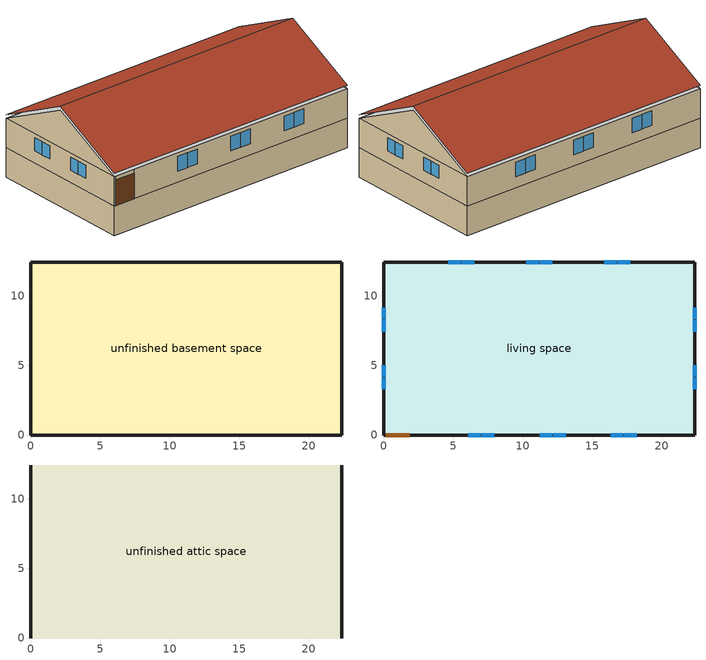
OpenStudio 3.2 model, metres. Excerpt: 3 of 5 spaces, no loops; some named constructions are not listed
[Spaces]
unfinished basement space
 floor foundation (FloorFndGrndUnfinB): 0,0 0,12.44 22.4,12.44 22.4,0 z-2.44
 wall foundation (WallFndGrndUnfinB): 0,12.44 0,0 22.4,0 22.4,12.44 0,12.44 z-2.44:0
living space
 floor to unfinished basement space (FloorUnfinBInsFin Reversed): 0,0 0,12.44 22.4,12.44 22.4,0 z0
 wall outside (WallExtInsFin): 0,12.44 0,0 0.13,0 1.92,0 22.4,0 22.4,12.44 0,12.44 z0:2.44
 window (WindowConstruction): 6.1,0 7.01,0 / 7.07,0 7.97,0 / 11.22,0 12.13,0 / 12.19,0 13.09,0 / 16.34,0 17.25,0 / 17.31,0 18.21,0 / 17.73,12.44 16.83,12.44 / 16.77,12.44 15.86,12.44 / 12.13,12.44 11.23,12.44 / 11.17,12.44 10.26,12.44 / 6.54,12.44 5.63,12.44 / 5.57,12.44 4.66,12.44 z0.93:2.13; 0,9.15 0,8.33 / 0,8.27 0,7.44 / 0,5 0,4.18 / 0,4.12 0,3.29 / 22.4,3.29 22.4,4.12 / 22.4,4.18 22.4,5 / 22.4,7.44 22.4,8.27 / 22.4,8.33 22.4,9.15 z1.03:2.13
 door (Door): 0.15,0 1.89,0 z0:2.13
unfinished attic space
 floor to living space (FloorFinInsUnfinAttic): 0,12.44 22.4,12.44 22.4,0 0,0 z2.44
 wall outside (WallExtUninsUnfin): 0,6.22,5.55 0,12.44,2.44 0,0,2.44; 22.4,6.22,5.55 22.4,0,2.44 22.4,12.44,2.44
 roof outside (RoofUnfinInsExt): 22.4,6.22,5.85 0,6.22,5.85 0,0,2.74 22.4,0,2.74; 0,6.22,5.85 22.4,6.22,5.85 22.4,12.44,2.74 0,12.44,2.74
[Material] Roughness=Rough
Name | Thickness {m} | Conductivity {W/m-K} | Density {kg/m3} | Specific Heat {J/kg-K} | Thermal Absorptance | Solar Absorptance | Visible Absorptance
Drywall 0.5 in. | 0.0127 | 0.160291 | 801 | 837.4 | 0.9 | 0.5 | 0.1
FloorUATrussandIns | 0.0889 | 0.0436674 | 50.7834 | 1165.1 | 0.9 | 0.5 | 0.9
FloorUAAdditionalCeilingIns | 0.12827 | 0.0411113 | 16.02 | 1046.75
RoofSheathing | 0.01905 | 0.115458 | 512.64 | 1214.23 | 0.82 | 0.3 | 0.3
FloorIns | 0.23495 | 2.59817 | 67.691 | 1210.98 | 0.82 | 0.3 | 0.3
Wood Floor | 0.015875 | 0.115458 | 544.68 | 1214.23
Floor Covering | 0.0127 | 0.0433444 | 54.468 | 1339.84 | 0.9 | 0.9
[Construction]
FloorFinInsUnfinAttic Reversed: FloorUAAdditionalCeilingIns, FloorUATrussandIns, Drywall 0.5 in.
FloorUnfinBInsFin: FloorIns, RoofSheathing, Wood Floor, Floor Covering
[Schedule:Ruleset]
Name | Default Day Schedule | Summer Design Day Schedule | Winter Design Day Schedule
res nv_1 temp schedule | Schedule Day 18
res nv_1 avail schedule | Schedule Day 19
res mv_1 range exhaust schedule | Schedule Day 22 | res mv_1 range exhaust schedule summer design | res mv_1 range exhaust schedule winter design
res mv_1 bath exhaust schedule | Schedule Day 23 | res mv_1 bath exhaust schedule summer design | res mv_1 bath exhaust schedule winter design
[Schedule:Day]
Schedule Day 18; Schedule Day 19; Schedule Day 22; res mv_1 range exhaust schedule winter design; Schedule Day 23; res mv_1 bath exhaust schedule winter design: 24, 0, 0
res nv_1 temp schedule allday1; res nv_1 temp schedule allday2; res nv_1 temp schedule allday3; res nv_1 temp schedule allday4; res nv_1 temp schedule allday11; res nv_1 temp schedule allday12: 24, 0, 23.8889
res nv_1 temp schedule allday5; res nv_1 temp schedule allday6; res nv_1 temp schedule allday7; res nv_1 temp schedule allday8; res nv_1 temp schedule allday9; res nv_1 temp schedule allday10: 24, 0, 22.2222
res nv_1 availability schedule allday1 on; res nv_1 availability schedule allday1 on 1; res nv_1 availability schedule allday1 on 2; res nv_1 availability schedule allday1 on 3; res nv_1 availability schedule allday1 on 4; res nv_1 availability schedule allday1 on 5; res nv_1 availability schedule allday1 on 6; res nv_1 availability schedule allday1 on 7; res nv_1 availability schedule allday1 on 8; res nv_1 availability schedule allday1 on 9; res nv_1 availability schedule allday1 on 10; res nv_1 availability schedule allday1 on 11: 1, 0, 1, 2, 0, 1, 3, 0, 1, 4, 0, 1, 5, 0, 1, 6, 0, 1, 7, 0, 1, 8, 0, 1, 9, 0, 1, 10, 0, 1, 11, 0, 1, 12, 0, 1, 13, 0, 1, 14, 0, 1, 15, 0, 1, 16, 0, 1, 17, 0, 1, 18, 0, 1, 19, 0, 1, 20, 0, 1, 21, 0, 1, 22, 0, 1, 23, 0, 1, 24, 0, 1
res mv_1 range exhaust schedule allday1; res mv_1 range exhaust schedule allday2; res mv_1 range exhaust schedule allday3; res mv_1 range exhaust schedule allday4; res mv_1 range exhaust schedule allday5; res mv_1 range exhaust schedule allday6; res mv_1 range exhaust schedule allday7; res mv_1 range exhaust schedule allday8; res mv_1 range exhaust schedule allday9; res mv_1 range exhaust schedule allday10; res mv_1 range exhaust schedule allday11; res mv_1 range exhaust schedule allday12: 15, 0, 0, 16, 0, 1, 24, 0, 0
res mv_1 range exhaust schedule summer design; res mv_1 bath exhaust schedule summer design: 24, 0, 1
res mv_1 bath exhaust schedule allday1; res mv_1 bath exhaust schedule allday2; res mv_1 bath exhaust schedule allday3; res mv_1 bath exhaust schedule allday4; res mv_1 bath exhaust schedule allday5; res mv_1 bath exhaust schedule allday6; res mv_1 bath exhaust schedule allday7; res mv_1 bath exhaust schedule allday8; res mv_1 bath exhaust schedule allday9; res mv_1 bath exhaust schedule allday10; res mv_1 bath exhaust schedule allday11; res mv_1 bath exhaust schedule allday12: 4, 0, 0, 5, 0, 1, 24, 0, 0
[Schedule:Rule] Apply Monday=Yes; Apply Wednesday=Yes; Apply Friday=Yes; Date Specification Type=DateRange; Start Day=1
Name | Schedule Ruleset | Rule Order | Day Schedule | Apply Sunday | Apply Tuesday | Apply Thursday | Apply Saturday | Start Month | End Month | End Day
res nv_1 temp schedule allday rule1 | res nv_1 temp schedule | 11 | res nv_1 temp schedule allday1 | Yes | Yes | Yes | Yes | 1 | 1 | 31
res nv_1 temp schedule allday rule2 | res nv_1 temp schedule | 10 | res nv_1 temp schedule allday2 | Yes | Yes | Yes | Yes | 2 | 2 | 28
res nv_1 temp schedule allday rule3 | res nv_1 temp schedule | 9 | res nv_1 temp schedule allday3 | Yes | Yes | Yes | Yes | 3 | 3 | 31
res nv_1 temp schedule allday rule4 | res nv_1 temp schedule | 8 | res nv_1 temp schedule allday4 | Yes | Yes | Yes | Yes | 4 | 4 | 30
res nv_1 temp schedule allday rule5 | res nv_1 temp schedule | 7 | res nv_1 temp schedule allday5 | Yes | Yes | Yes | Yes | 5 | 5 | 31
res nv_1 temp schedule allday rule6 | res nv_1 temp schedule | 6 | res nv_1 temp schedule allday6 | Yes | Yes | Yes | Yes | 6 | 6 | 30
res nv_1 temp schedule allday rule7 | res nv_1 temp schedule | 5 | res nv_1 temp schedule allday7 | Yes | Yes | Yes | Yes | 7 | 7 | 31
res nv_1 temp schedule allday rule8 | res nv_1 temp schedule | 4 | res nv_1 temp schedule allday8 | Yes | Yes | Yes | Yes | 8 | 8 | 31
res nv_1 temp schedule allday rule9 | res nv_1 temp schedule | 3 | res nv_1 temp schedule allday9 | Yes | Yes | Yes | Yes | 9 | 9 | 30
res nv_1 temp schedule allday rule10 | res nv_1 temp schedule | 2 | res nv_1 temp schedule allday10 | Yes | Yes | Yes | Yes | 10 | 10 | 31
res nv_1 temp schedule allday rule11 | res nv_1 temp schedule | 1 | res nv_1 temp schedule allday11 | Yes | Yes | Yes | Yes | 11 | 11 | 30
res nv_1 temp schedule allday rule12 | res nv_1 temp schedule | 0 | res nv_1 temp schedule allday12 | Yes | Yes | Yes | Yes | 12 | 12 | 31
res nv_1 availability schedule allday ruleset1 on | res nv_1 avail schedule | 11 | res nv_1 availability schedule allday1 on |  |  |  |  | 1 | 1 | 31
res nv_1 availability schedule allday ruleset2 on | res nv_1 avail schedule | 10 | res nv_1 availability schedule allday1 on 1 |  |  |  |  | 2 | 2 | 28
res nv_1 availability schedule allday ruleset3 on | res nv_1 avail schedule | 9 | res nv_1 availability schedule allday1 on 2 |  |  |  |  | 3 | 3 | 31
res nv_1 availability schedule allday ruleset4 on | res nv_1 avail schedule | 8 | res nv_1 availability schedule allday1 on 3 |  |  |  |  | 4 | 4 | 30
res nv_1 availability schedule allday ruleset5 on | res nv_1 avail schedule | 7 | res nv_1 availability schedule allday1 on 4 |  |  |  |  | 5 | 5 | 31
res nv_1 availability schedule allday ruleset6 on | res nv_1 avail schedule | 6 | res nv_1 availability schedule allday1 on 5 |  |  |  |  | 6 | 6 | 30
res nv_1 availability schedule allday ruleset7 on | res nv_1 avail schedule | 5 | res nv_1 availability schedule allday1 on 6 |  |  |  |  | 7 | 7 | 31
res nv_1 availability schedule allday ruleset8 on | res nv_1 avail schedule | 4 | res nv_1 availability schedule allday1 on 7 |  |  |  |  | 8 | 8 | 31
res nv_1 availability schedule allday ruleset9 on | res nv_1 avail schedule | 3 | res nv_1 availability schedule allday1 on 8 |  |  |  |  | 9 | 9 | 30
res nv_1 availability schedule allday ruleset10 on | res nv_1 avail schedule | 2 | res nv_1 availability schedule allday1 on 9 |  |  |  |  | 10 | 10 | 31
res nv_1 availability schedule allday ruleset11 on | res nv_1 avail schedule | 1 | res nv_1 availability schedule allday1 on 10 |  |  |  |  | 11 | 11 | 30
res nv_1 availability schedule allday ruleset12 on | res nv_1 avail schedule | 0 | res nv_1 availability schedule allday1 on 11 |  |  |  |  | 12 | 12 | 31
res mv_1 range exhaust schedule allday rule1 | res mv_1 range exhaust schedule | 11 | res mv_1 range exhaust schedule allday1 | Yes | Yes | Yes | Yes | 1 | 1 | 31
res mv_1 range exhaust schedule allday rule2 | res mv_1 range exhaust schedule | 10 | res mv_1 range exhaust schedule allday2 | Yes | Yes | Yes | Yes | 2 | 2 | 28
res mv_1 range exhaust schedule allday rule3 | res mv_1 range exhaust schedule | 9 | res mv_1 range exhaust schedule allday3 | Yes | Yes | Yes | Yes | 3 | 3 | 31
res mv_1 range exhaust schedule allday rule4 | res mv_1 range exhaust schedule | 8 | res mv_1 range exhaust schedule allday4 | Yes | Yes | Yes | Yes | 4 | 4 | 30
res mv_1 range exhaust schedule allday rule5 | res mv_1 range exhaust schedule | 7 | res mv_1 range exhaust schedule allday5 | Yes | Yes | Yes | Yes | 5 | 5 | 31
res mv_1 range exhaust schedule allday rule6 | res mv_1 range exhaust schedule | 6 | res mv_1 range exhaust schedule allday6 | Yes | Yes | Yes | Yes | 6 | 6 | 30
res mv_1 range exhaust schedule allday rule7 | res mv_1 range exhaust schedule | 5 | res mv_1 range exhaust schedule allday7 | Yes | Yes | Yes | Yes | 7 | 7 | 31
res mv_1 range exhaust schedule allday rule8 | res mv_1 range exhaust schedule | 4 | res mv_1 range exhaust schedule allday8 | Yes | Yes | Yes | Yes | 8 | 8 | 31
res mv_1 range exhaust schedule allday rule9 | res mv_1 range exhaust schedule | 3 | res mv_1 range exhaust schedule allday9 | Yes | Yes | Yes | Yes | 9 | 9 | 30
res mv_1 range exhaust schedule allday rule10 | res mv_1 range exhaust schedule | 2 | res mv_1 range exhaust schedule allday10 | Yes | Yes | Yes | Yes | 10 | 10 | 31
res mv_1 range exhaust schedule allday rule11 | res mv_1 range exhaust schedule | 1 | res mv_1 range exhaust schedule allday11 | Yes | Yes | Yes | Yes | 11 | 11 | 30
res mv_1 range exhaust schedule allday rule12 | res mv_1 range exhaust schedule | 0 | res mv_1 range exhaust schedule allday12 | Yes | Yes | Yes | Yes | 12 | 12 | 31
res mv_1 bath exhaust schedule allday rule1 | res mv_1 bath exhaust schedule | 11 | res mv_1 bath exhaust schedule allday1 | Yes | Yes | Yes | Yes | 1 | 1 | 31
res mv_1 bath exhaust schedule allday rule2 | res mv_1 bath exhaust schedule | 10 | res mv_1 bath exhaust schedule allday2 | Yes | Yes | Yes | Yes | 2 | 2 | 28
res mv_1 bath exhaust schedule allday rule3 | res mv_1 bath exhaust schedule | 9 | res mv_1 bath exhaust schedule allday3 | Yes | Yes | Yes | Yes | 3 | 3 | 31
res mv_1 bath exhaust schedule allday rule4 | res mv_1 bath exhaust schedule | 8 | res mv_1 bath exhaust schedule allday4 | Yes | Yes | Yes | Yes | 4 | 4 | 30
res mv_1 bath exhaust schedule allday rule5 | res mv_1 bath exhaust schedule | 7 | res mv_1 bath exhaust schedule allday5 | Yes | Yes | Yes | Yes | 5 | 5 | 31
res mv_1 bath exhaust schedule allday rule6 | res mv_1 bath exhaust schedule | 6 | res mv_1 bath exhaust schedule allday6 | Yes | Yes | Yes | Yes | 6 | 6 | 30
res mv_1 bath exhaust schedule allday rule7 | res mv_1 bath exhaust schedule | 5 | res mv_1 bath exhaust schedule allday7 | Yes | Yes | Yes | Yes | 7 | 7 | 31
res mv_1 bath exhaust schedule allday rule8 | res mv_1 bath exhaust schedule | 4 | res mv_1 bath exhaust schedule allday8 | Yes | Yes | Yes | Yes | 8 | 8 | 31
res mv_1 bath exhaust schedule allday rule9 | res mv_1 bath exhaust schedule | 3 | res mv_1 bath exhaust schedule allday9 | Yes | Yes | Yes | Yes | 9 | 9 | 30
res mv_1 bath exhaust schedule allday rule10 | res mv_1 bath exhaust schedule | 2 | res mv_1 bath exhaust schedule allday10 | Yes | Yes | Yes | Yes | 10 | 10 | 31
res mv_1 bath exhaust schedule allday rule11 | res mv_1 bath exhaust schedule | 1 | res mv_1 bath exhaust schedule allday11 | Yes | Yes | Yes | Yes | 11 | 11 | 30
res mv_1 bath exhaust schedule allday rule12 | res mv_1 bath exhaust schedule | 0 | res mv_1 bath exhaust schedule allday12 | Yes | Yes | Yes | Yes | 12 | 12 | 31
